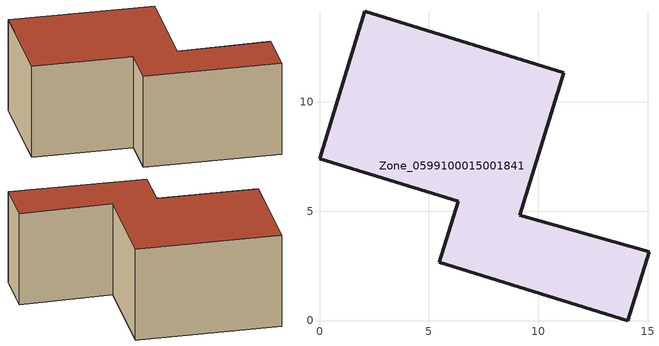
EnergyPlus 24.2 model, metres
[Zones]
Zone_0599100015001841
 floor ground (C_G): 9.15,4.81 15.05,3.15 14.07,0 5.47,2.67 6.33,5.46 0,7.4 2.06,14.12 11.15,11.33 z0.89
 wall outside (C_F): 11.15,11.33 2.06,14.12 0,7.4 6.33,5.46 5.47,2.67 14.07,0 15.05,3.15 9.15,4.81 11.15,11.33 z0.89:7.29
 roof outside (C_R): 9.15,4.81 11.15,11.33 2.06,14.12 0,7.4 6.33,5.46 5.47,2.67 14.07,0 15.05,3.15 z7.29
[BUILDING]
Pand.0599100015001841: North Axis=0; Terrain=City; Loads Convergence Tolerance Value=0.04; Temperature Convergence Tolerance Value=0.4; Solar Distribution=FullExterior; Maximum Number of Warmup Days=25; Minimum Number of Warmup Days=1
[Site:Location]
Rotterdam.The.Hague.AP_ZH_NLD Design_Conditions: Latitude=51.96; Longitude=4.45; Time Zone=1; Elevation=-4.5
[SITE:GROUNDTEMPERATURE:BUILDINGSURFACE]
18, 18, 18, 18, 18, 18, 18, 18, 18, 18, 18, 18
[MATERIAL] Thermal Absorptance=0.9; Solar Absorptance=0.7; Visible Absorptance=0.7
Name | Roughness | Thickness | Conductivity | Density | Specific Heat
G.D.1975-1991 | MediumSmooth | 0.15 | 0.288461 | 540 | 1210
F.D.1975-1991 | Rough | 0.3 | 0.230769 | 1920 | 840
R.D.1975-1991 | MediumRough | 0.2 | 0.153846 | 1500 | 1000
[CONSTRUCTION]
C_G: G.D.1975-1991
C_F: F.D.1975-1991
C_R: R.D.1975-1991
[ZONE]
Zone_0599100015001841: Type=1; Multiplier=1; Ceiling Height=Autocalculate; Volume=Autocalculate; Floor Area=autocalculate; Part of Total Floor Area=Yes
[ZONEINFILTRATION:DESIGNFLOWRATE]
Infil_Zone_0599100015001841: Zone or ZoneList or Space or SpaceList=Zone_0599100015001841; Schedule=AlwaysOn; Design Flow Rate Calculation Method=Flow/Area; Flow Rate per Floor Area=0.0042; Constant Term Coefficient=1; Temperature Term Coefficient=0; Velocity Term Coefficient=0; Velocity Squared Term Coefficient=0
[HVACTEMPLATE:ZONE:IDEALLOADSAIRSYSTEM]
Zone_0599100015001841: Maximum Heating Supply Air Temperature=50; Minimum Cooling Supply Air Temperature=13; Maximum Heating Supply Air Humidity Ratio=0.0156; Minimum Cooling Supply Air Humidity Ratio=0.0077; Heating Limit=NoLimit; Cooling Limit=NoLimit; Dehumidification Control Type=ConstantSensibleHeatRatio; Cooling Sensible Heat Ratio=0.7; Dehumidification Setpoint=60; Humidification Control Type=None; Humidification Setpoint=30; Outdoor Air Method=None; Outdoor Air Flow Rate per Person=0.00944; Outdoor Air Flow Rate per Zone Floor Area=0; Outdoor Air Flow Rate per Zone=0; Demand Controlled Ventilation Type=None; Outdoor Air Economizer Type=NoEconomizer; Heat Recovery Type=None; Sensible Heat Recovery Effectiveness=0.7; Latent Heat Recovery Effectiveness=0.65
[ZONECONTROL:THERMOSTAT]
ThermostatControl_Zone_0599100015001841: Zone or ZoneList=Zone_0599100015001841; Control Type Schedule=DualSetpointControlType; Control 1=Thermostat_Zone_0599100015001841; Temperature Difference Between Cutout And Setpoint=0
[THERMOSTATSETPOINT:DUALSETPOINT]
Thermostat_Zone_0599100015001841: Heating Setpoint Temperature Schedule=HeatingSetpoint_Zone_0599100015001841; Cooling Setpoint Temperature Schedule=CoolingSetpoint_Zone_0599100015001841
[SCHEDULE:COMPACT]
HeatingSetpoint_Zone_0599100015001841: Through: 12/31, For: AllDays, Until: 24:00, 21
CoolingSetpoint_Zone_0599100015001841: Through: 12/31, For: AllDays, Until: 24:00, 24
DualSetpointControlType: Through: 12/31, For: AllDays, Until: 24:00, 4
AlwaysOn: Through: 12/31, For: AllDays, Until: 24:00, 1
